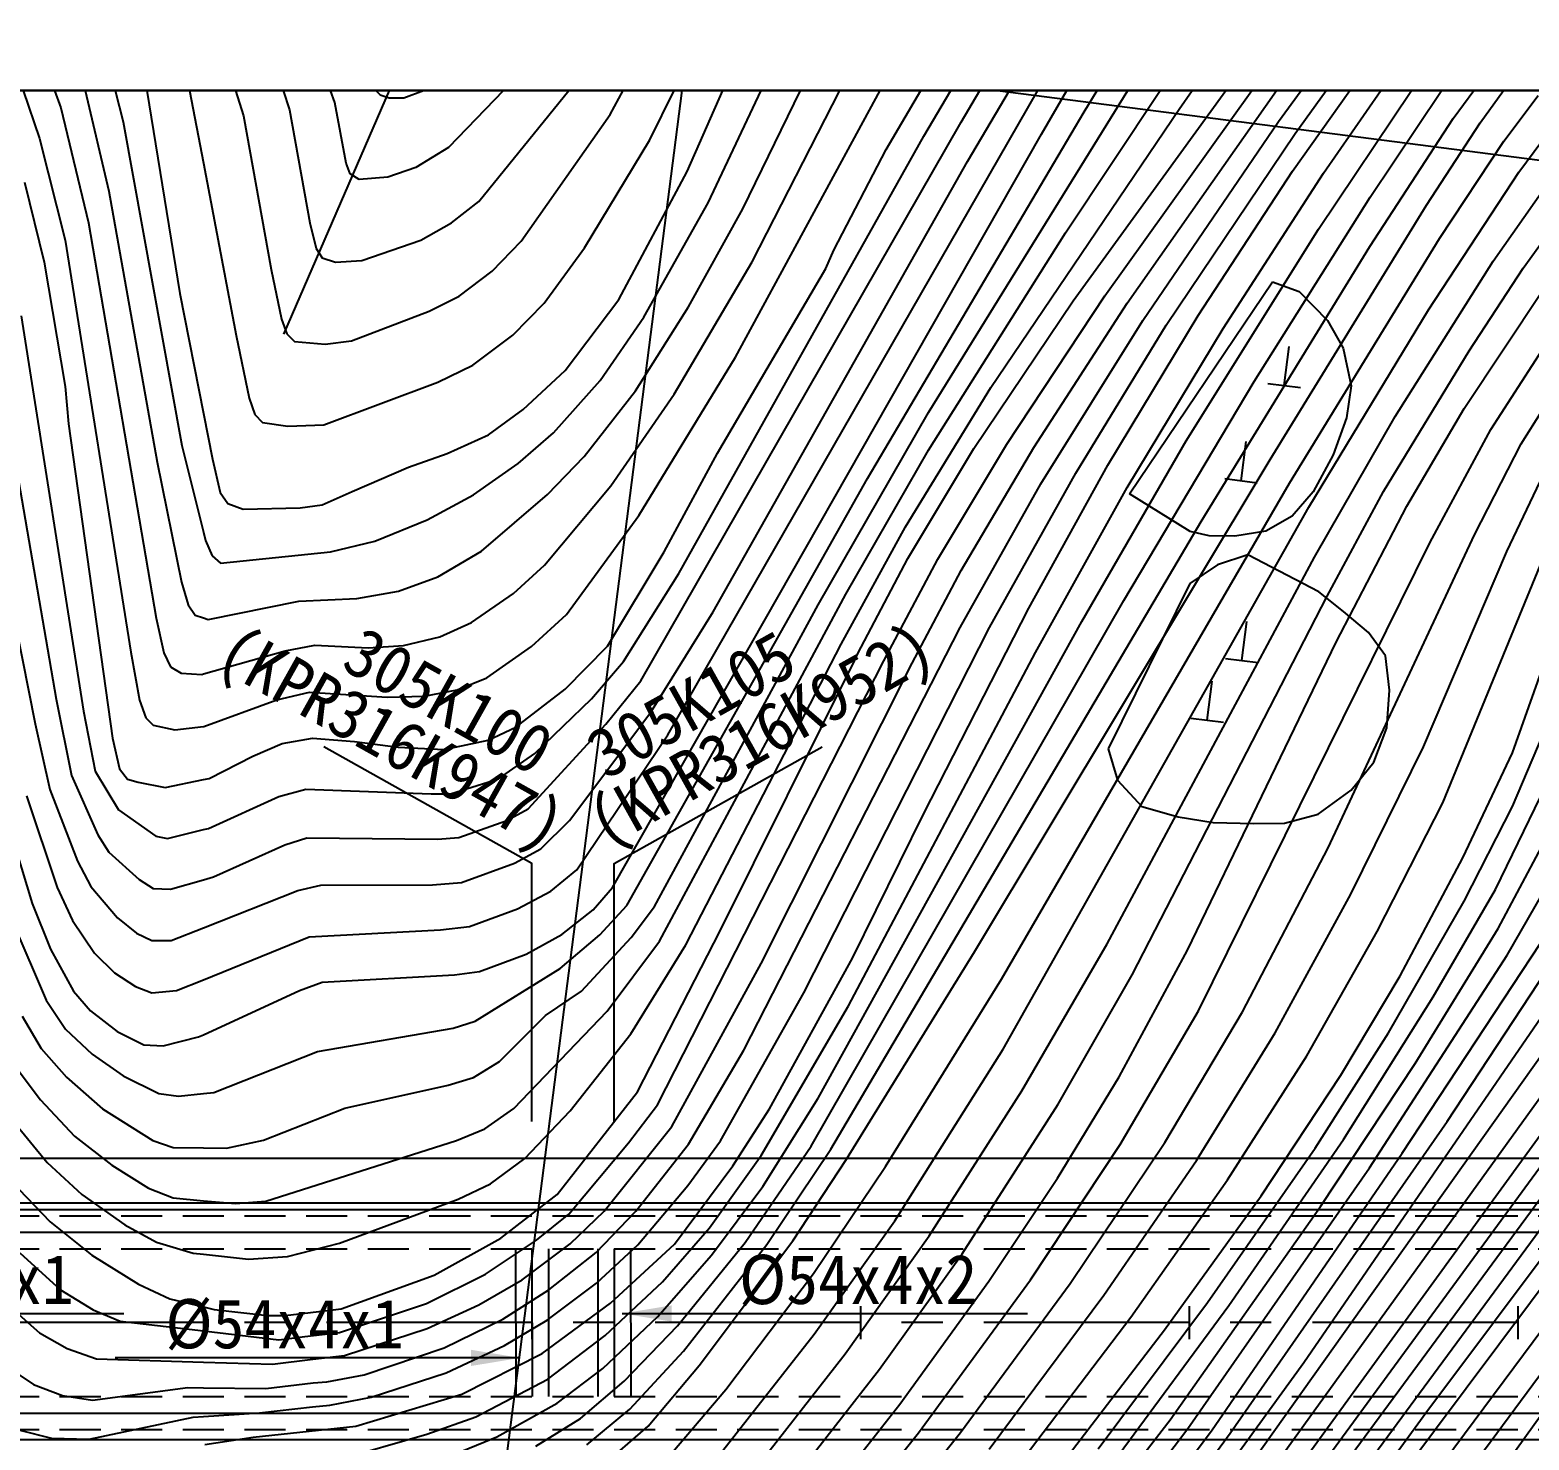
# Model space of a CAD drawing. Header units: millimetres. Extents: x 7782 to 8578, y 1103 to 1809.
# Drawn here: x 7933.3 to 8024.6, y 1469.1 to 1554.9 of the extents above; entities that cross this region are included whole.
import ezdxf
from ezdxf.enums import TextEntityAlignment as Align
from ezdxf.xclip import XClip

# ---------------------------------------------------------------- set-up
doc = ezdxf.new("R2010")
doc.units = ezdxf.units.MM
doc.header["$LTSCALE"] = 10
doc.header["$MEASUREMENT"] = 0
doc.header["$XCLIPFRAME"] = 2
doc.linetypes.add('CENTER', pattern=[2, 1.25, -0.25, 0.25, -0.25])
doc.linetypes.add('HIDDEN', pattern=[0.375, 0.25, -0.125])
doc.layers.add('TX-PAPR', color=2, linetype='Continuous', plot=False)
doc.layers.add('TZ-BASE', color=253, linetype='Continuous')
doc.layers.add('TZ-CABL', color=4, linetype='Continuous')
doc.styles.get("Standard").update_dxf_attribs({"font": 'GulimChe.ttf'})
doc.linetypes.add('ZIGZAG', pattern='A,0.0001,-0.2,[131,ltypeshp.shx,S=0.2,R=0,X=-0.2,Y=0],-0.4,[131,ltypeshp.shx,S=0.2,R=180,X=0.2,Y=0],-0.2', length=0.8001)
doc.dimstyles.get("Standard").update_dxf_attribs({"dimtxt": 0.18, "dimasz": 0.18, "dimexe": 0.18, "dimexo": 0.0625, "dimgap": 0.09, "dimtad": 0, "dimtih": 1, "dimtoh": 1, "dimdec": 4, "dimzin": 0, "dimdsep": 46, "dimtxsty": 'Standard', "dimcen": 0.09, "dimadec": 0, "dimazin": 0, "dimtfac": 1, "dimtdec": 4, "dimtofl": 0, "dimtmove": 0, "dimatfit": 3, "dimfxl": 0, "dimtolj": 1, "dimtzin": 0, "dimarcsym": 0})

# ---------------------------------------------------------------- blocks, each defined once
blk = doc.blocks.new('JD-DDH5JG73NG')
at = {"layer": 'TZ-BASE'}
for p, q in [((80, -151.827), (121.998, 175)), ((104.754, 73.536, 188), (114.299, 91.28, 188)), ((132.951, 62.197, 205), (154.113, 91.407, 205)), ((133.603, 73.69, 201), (144.798, 91.946, 201)), ((139.395, 73.865, 204), (151.85, 91.736, 204)), ((107.177, 71.982, 189), (115.841, 89.599, 189)), ((132.477, 66.329, 203), (147.802, 89.375, 203)), ((126.119, 73.059, 197), (135.193, 88.407, 197)), ((123.848, 72.205, 196), (132.43, 86.727, 196)), ((126.52, 70.663, 198), (136.172, 87.153, 198)), ((131.017, 72.327, 200), (139.508, 87.013, 200)), ((109.444, 70.068, 190), (115.726, 84.308, 190)), ((110.734, 68.162, 191), (118.411, 84.52, 191)), ((121.561, 71.408, 195), (129.251, 84.449, 195)), ((112.838, 67.795, 192), (119.925, 82.331, 192)), ((80, 81.211), (700, 1.54)), ((134.877, 62.497, 206), (148.571, 81.657, 206)), ((145.443, 73.098, 208), (151.894, 81.99, 208)), ((88.004, 74.252, 186), (85.765, 80.63, 186)), ((146.448, 72.371, 209), (152.411, 80.616, 209)), ((80.443, 79.898, 188), (82.445, 73.45, 188)), ((83.464, 79.381, 187), (85.233, 73.817, 187)), ((84.901, 60.163, 173.299), (92.908, 78.654, 173.299)), ((113.402, 64.563, 193), (120.987, 79.379, 193)), ((155.344, 74.944, 213), (158.559, 79.102, 213)), ((69.93, 77.917, 193), (71.316, 73.938, 193)), ((146.301, 70.081, 210), (151.669, 77.668, 210)), ((68.337, 77.053, 194), (70.033, 72.073, 194)), ((74.046, 77.214, 191), (75.119, 73.087, 191)), ((99.867, 76.652, 186), (94.925, 71.527, 186)), ((112.395, 58.768, 194), (122.485, 77.394, 194)), ((136.23, 62.052, 207), (146.833, 77.171, 207)), ((156.062, 73.294, 214), (158.946, 77.182, 214)), ((78.864, 76.544, 189), (80, 70.564, 189)), ((108.274, 35.777, 199), (131.261, 75.802, 199)), ((148.186, 69.967, 211), (152.734, 76.529, 211)), ((157.712, 73.034, 215), (159.972, 76.148, 215)), ((72.64, 75.715, 192), (74.251, 68.868, 192)), ((76.526, 75.197, 190), (78.567, 62.644, 190)), ((90.269, 75.237, 185), (90.766, 74.722, 185)), ((92.208, 74.537, 185), (93.513, 75.045, 185)), ((96.769, 68.24, 187), (102.37, 75.16, 187)), ((124.14, 55.404, 202), (136.469, 75.317, 202)), ((147.866, 66.557, 212), (153.773, 75.356, 212)), ((151.026, 68.507, 213), (155.344, 74.944, 213)), ((71.316, 73.938, 193), (72.998, 66.939, 193)), ((88.688, 70.579, 186), (88.004, 74.252, 186)), ((90.766, 74.722, 185), (91.306, 74.54, 185)), ((91.306, 74.54, 185), (92.208, 74.537, 185)), ((159.16, 71.904, 216), (161.243, 74.696, 216)), ((75.119, 73.087, 191), (78.694, 53.381, 191)), ((82.445, 73.45, 188), (84.116, 64.104, 188)), ((85.233, 73.817, 187), (86.478, 66.94, 187)), ((99.346, 65.814, 188), (104.754, 73.536, 188)), ((106.632, 39.065, 197), (126.119, 73.059, 197)), ((120.417, 51.371, 201), (133.603, 73.69, 201)), ((127.939, 56.915, 204), (139.395, 73.865, 204)), ((137.173, 60.996, 208), (145.443, 73.098, 208)), ((151.003, 65.493, 214), (156.062, 73.294, 214)), ((154.439, 68.018, 215), (157.712, 73.034, 215)), ((160.076, 70.027, 217), (162.472, 73.246, 217)), ((104.906, 26.479, 200), (131.017, 72.327, 200)), ((108.936, 45.587, 196), (123.848, 72.205, 196)), ((138.61, 60.701, 209), (146.448, 72.371, 209)), ((70.033, 72.073, 194), (71.593, 65.879, 194)), ((94.925, 71.527, 186), (92.939, 70.307, 186)), ((103.202, 65.408, 189), (107.177, 71.982, 189)), ((118.373, 65.272, 195), (121.561, 71.408, 195)), ((155.241, 65.991, 216), (159.16, 71.904, 216)), ((80, 70.564, 189), (81.993, 60.075, 189)), ((88.935, 69.926, 186), (88.688, 70.579, 186)), ((92.939, 70.307, 186), (91.234, 69.711, 186)), ((111.032, 43.26, 198), (126.52, 70.663, 198)), ((69.106, 69.421, 195), (70.318, 64.551, 195)), ((89.473, 69.568, 186), (88.935, 69.926, 186)), ((91.234, 69.711, 186), (89.473, 69.568, 186)), ((105.285, 62.263, 190), (109.444, 70.068, 190)), ((140.55, 61.301, 210), (146.301, 70.081, 210)), ((142.067, 60.512, 211), (148.186, 69.967, 211)), ((154.564, 61.652, 217), (160.076, 70.027, 217)), ((158.501, 64.605, 218), (162.233, 69.924, 218)), ((63.356, 68.656, 198), (69.763, 36.454, 198)), ((74.251, 68.868, 192), (77.186, 52.365, 192)), ((143.956, 57.28, 213), (151.026, 68.507, 213)), ((160.325, 64.171, 219), (163.616, 68.73, 219)), ((95.1, 66.938, 187), (96.769, 68.24, 187)), ((106.81, 61.191, 191), (110.734, 68.162, 191)), ((109.532, 61.831, 192), (112.838, 67.795, 192)), ((144.927, 52.533, 215), (154.439, 68.018, 215)), ((72.998, 66.939, 193), (77.135, 42.879, 193)), ((86.478, 66.94, 187), (86.866, 65.367, 187)), ((93.234, 65.89, 187), (95.1, 66.938, 187)), ((71.593, 65.879, 194), (75.584, 40.812, 194)), ((89.648, 64.645, 187), (93.234, 65.89, 187)), ((97.577, 63.994, 188), (99.346, 65.814, 188)), ((124.146, 53.104, 203), (132.477, 66.329, 203)), ((139.825, 53.673, 212), (147.866, 66.557, 212)), ((146.11, 51.098, 216), (155.241, 65.991, 216)), ((86.866, 65.367, 187), (87.221, 64.815, 187)), ((87.221, 64.815, 187), (88.04, 64.552, 187)), ((100.745, 62.056, 189), (103.202, 65.408, 189)), ((117.888, 64.162, 195), (118.373, 65.272, 195)), ((140.737, 48.752, 214), (151.003, 65.493, 214)), ((70.318, 64.551, 195), (71.582, 56.984, 195)), ((84.116, 64.104, 188), (84.756, 61.082, 188)), ((88.04, 64.552, 187), (89.648, 64.645, 187)), ((95.559, 62.47, 188), (97.577, 63.994, 188)), ((108.65, 56.514, 193), (113.402, 64.563, 193)), ((111.299, 52.925, 195), (117.888, 64.162, 195)), ((152.534, 55.144, 218), (158.501, 64.605, 218)), ((157.047, 59.157, 219), (160.325, 64.171, 219)), ((136.374, 50.446, 214.436), (145.084, 63.341, 214.436)), ((145.084, 63.341, 214.436), (146.693, 62.767, 214.436)), ((78.567, 62.644, 190), (80, 55.329, 190)), ((93.748, 61.567, 188), (95.559, 62.47, 188)), ((98.826, 60.1, 189), (100.745, 62.056, 189)), ((102.025, 57.948, 190), (105.285, 62.263, 190)), ((126.889, 53.197, 205), (132.951, 62.197, 205)), ((128.906, 53.47, 206), (134.877, 62.497, 206)), ((130.544, 53.26, 207), (136.23, 62.052, 207)), ((146.693, 62.767, 214.436), (148.413, 60.988, 214.436)), ((156.747, 55.636, 220), (161.52, 62.842, 220)), ((68.913, 61.277, 196), (72.707, 37.226, 196)), ((89.019, 59.76, 188), (93.748, 61.567, 188)), ((104.158, 57.341, 191), (106.81, 61.191, 191)), ((106.298, 56.719, 192), (109.532, 61.831, 192)), ((135.058, 52.182, 210), (140.55, 61.301, 210)), ((147.284, 49.624, 217), (154.564, 61.652, 217)), ((158.368, 54.358, 221), (162.92, 61.423, 221)), ((84.756, 61.082, 188), (85.07, 60.187, 188)), ((130.966, 51.048, 208), (137.173, 60.996, 208)), ((133.094, 51.7, 209), (138.61, 60.701, 209)), ((136.228, 50.821, 211), (142.067, 60.512, 211)), ((148.413, 60.988, 214.436), (149.373, 59.305, 214.436)), ((67.327, 59.448, 197), (71.032, 37.942, 197)), ((81.993, 60.075, 189), (82.793, 56.276, 189)), ((85.07, 60.187, 188), (85.538, 59.717, 188)), ((85.538, 59.717, 188), (87.421, 59.562, 188)), ((87.421, 59.562, 188), (89.019, 59.76, 188)), ((96.402, 58.279, 189), (98.826, 60.1, 189)), ((145.79, 57.04, 214.385), (146.096, 59.421, 214.385)), ((160.208, 53.486, 222), (164.173, 59.811, 222)), ((106.495, 49.133, 194), (112.395, 58.768, 194)), ((149.373, 59.305, 214.436), (149.859, 57.01, 214.436)), ((151.824, 50.596, 219), (157.047, 59.157, 219)), ((94.261, 57.244, 189), (96.402, 58.279, 189)), ((99.465, 55.572, 190), (102.025, 57.948, 190)), ((71.582, 56.984, 195), (71.786, 54.695, 195)), ((87.335, 54.65, 189), (94.261, 57.244, 189)), ((101.315, 54.159, 191), (104.158, 57.341, 191)), ((103.187, 52.721, 192), (106.298, 56.719, 192)), ((122.731, 48.43, 204), (127.939, 56.915, 204)), ((136.031, 43.949, 213), (143.956, 57.28, 213)), ((144.798, 57.168, 214.385), (146.782, 56.913, 214.385)), ((149.859, 57.01, 214.436), (149.57, 55.079, 214.436)), ((82.793, 56.276, 189), (83.14, 55.271, 189)), ((104.805, 50.926, 193), (108.65, 56.514, 193)), ((80, 55.329, 190), (80.545, 52.547, 190)), ((83.14, 55.271, 189), (83.604, 54.785, 189)), ((83.604, 54.785, 189), (85.148, 54.556, 189)), ((97.352, 54.041, 190), (99.465, 55.572, 190)), ((117.419, 43.695, 202), (124.14, 55.404, 202)), ((147.632, 46.599, 218), (152.534, 55.144, 218)), ((149.57, 55.079, 214.436), (148.777, 52.821, 214.436)), ((153.256, 49.684, 220), (156.747, 55.636, 220)), ((71.786, 54.695, 195), (74.463, 35.569, 195)), ((85.148, 54.556, 189), (87.335, 54.65, 189)), ((94.838, 52.899, 190), (97.352, 54.041, 190)), ((99.161, 52.288, 191), (101.315, 54.159, 191)), ((154.651, 47.46, 221), (158.368, 54.358, 221)), ((78.694, 53.381, 191), (80, 48.114, 191)), ((108.047, 46.919, 195), (111.299, 52.925, 195)), ((119.105, 44.329, 203), (124.146, 53.104, 203)), ((122.88, 46.511, 205), (126.889, 53.197, 205)), ((124.7, 46.468, 206), (128.906, 53.47, 206)), ((126.126, 45.787, 207), (130.544, 53.26, 207)), ((133.467, 42.666, 212), (139.825, 53.673, 212)), ((143.159, 51.242, 214.385), (143.464, 53.623, 214.385)), ((157.363, 47.942, 222), (160.208, 53.486, 222)), ((77.186, 52.365, 192), (78.674, 45.065, 192)), ((80.545, 52.547, 190), (81.027, 50.532, 190)), ((89.048, 50.593, 190), (92.478, 52.075, 190)), ((92.478, 52.075, 190), (94.838, 52.899, 190)), ((96.432, 50.392, 191), (99.161, 52.288, 191)), ((100.952, 50.408, 192), (103.187, 52.721, 192)), ((126.944, 22.577, 215), (144.927, 52.533, 215)), ((130.237, 43.478, 210), (135.058, 52.182, 210)), ((148.777, 52.821, 214.436), (147.546, 50.556, 214.436)), ((159.333, 46.941, 223), (161.971, 52.483, 223)), ((105.776, 25.383, 201), (120.417, 51.371, 201)), ((127.852, 42.302, 209), (133.094, 51.7, 209)), ((128.581, 20.902, 216), (146.11, 51.098, 216)), ((142.167, 51.37, 214.385), (144.15, 51.115, 214.385)), ((81.027, 50.532, 190), (81.483, 49.854, 190)), ((87.222, 49.769, 190), (89.048, 50.593, 190)), ((93.616, 48.858, 191), (96.432, 50.392, 191)), ((96.93, 46.947, 192), (100.952, 50.408, 192)), ((100.759, 46.104, 193), (104.805, 50.926, 193)), ((126.07, 42.314, 208), (130.966, 51.048, 208)), ((130.651, 40.794, 211), (136.228, 50.821, 211)), ((140.071, 48.145, 214.436), (136.374, 50.446, 214.436)), ((147.546, 50.556, 214.436), (146.276, 49.08, 214.436)), ((148.403, 44.212, 219), (151.824, 50.596, 219)), ((81.483, 49.854, 190), (82.424, 49.502, 190)), ((82.424, 49.502, 190), (85.881, 49.586, 190)), ((85.881, 49.586, 190), (87.222, 49.769, 190)), ((128.677, 16.641, 217), (147.284, 49.624, 217)), ((148.955, 41.411, 220), (153.256, 49.684, 220)), ((90.445, 47.569, 191), (93.616, 48.858, 191)), ((102.108, 43.11, 194), (106.495, 49.133, 194)), ((118.191, 10.558, 214), (140.737, 48.752, 214)), ((118.812, 41.29, 204), (122.731, 48.43, 204)), ((146.276, 49.08, 214.436), (144.675, 48.176, 214.436)), ((80, 48.114, 191), (80.126, 47.605, 191)), ((80.126, 47.605, 191), (80.532, 46.677, 191)), ((87.73, 46.918, 191), (90.445, 47.569, 191)), ((141.211, 47.883, 214.436), (140.071, 48.145, 214.436)), ((140.576, 18.978, 221), (154.651, 47.46, 221)), ((142.791, 47.862, 214.436), (141.211, 47.883, 214.436)), ((144.675, 48.176, 214.436), (142.791, 47.862, 214.436)), ((148.47, 28.904, 222), (157.363, 47.942, 222)), ((80.532, 46.677, 191), (81.043, 46.219, 191)), ((81.043, 46.219, 191), (87.73, 46.918, 191)), ((94.262, 45.392, 192), (96.93, 46.947, 192)), ((104.602, 41.163, 195), (108.047, 46.919, 195)), ((135.012, 23.055, 218), (147.632, 46.599, 218)), ((143.571, 46.725, 218.079), (141.736, 46.128, 218.079)), ((147.887, 44.472, 218.079), (143.571, 46.725, 218.079)), ((154.262, 35.04, 223), (159.333, 46.941, 223)), ((155.437, 31.645, 224), (161.714, 46.924, 224)), ((158.656, 26.358, 227), (168.696, 47.156, 227)), ((159.691, 34.673, 225), (164.087, 47.124, 225)), ((98.87, 44.385, 193), (100.759, 46.104, 193)), ((119.84, 40.724, 205), (122.88, 46.511, 205)), ((121.421, 40.278, 206), (124.7, 46.468, 206)), ((123.143, 40.131, 207), (126.126, 45.787, 207)), ((141.736, 46.128, 218.079), (140.045, 44.983, 218.079)), ((158.819, 23.981, 228), (170.667, 46.343, 228)), ((159.355, 22.37, 229), (172.719, 45.643, 229)), ((159.681, 31.418, 226), (165.914, 46.128, 226)), ((78.674, 45.065, 192), (79.074, 43.69, 192)), ((91.877, 44.516, 192), (94.262, 45.392, 192)), ((105.568, 40.248, 196), (108.936, 45.587, 196)), ((140.045, 44.983, 218.079), (135.075, 34.915, 218.079)), ((80.292, 42.795, 192), (85.807, 43.915, 192)), ((85.807, 43.915, 192), (89.343, 44.065, 192)), ((89.343, 44.065, 192), (91.877, 44.516, 192)), ((96.319, 42.623, 193), (98.87, 44.385, 193)), ((107.758, 23.214, 203), (119.105, 44.329, 203)), ((116.99, 10.75, 213), (136.031, 43.949, 213)), ((136.529, 21.177, 219), (148.403, 44.212, 219)), ((149.393, 43.288, 218.079), (147.887, 44.472, 218.079)), ((79.074, 43.69, 192), (79.494, 43.062, 192)), ((79.494, 43.062, 192), (80, 42.893, 192)), ((80, 42.893, 192), (80.292, 42.795, 192)), ((99.972, 41.155, 194), (102.108, 43.11, 194)), ((107.228, 37.165, 198), (111.032, 43.26, 198)), ((107.455, 25.337, 202), (117.419, 43.695, 202)), ((123.833, 30.953, 210), (130.237, 43.478, 210)), ((150.92, 42.004, 218.079), (149.393, 43.288, 218.079)), ((77.135, 42.879, 193), (77.595, 40.767, 193)), ((94.383, 41.751, 193), (96.319, 42.623, 193)), ((112.904, 16.584, 208), (126.07, 42.314, 208)), ((116.557, 20.065, 209), (127.852, 42.302, 209)), ((117.417, 13.66, 212), (133.467, 42.666, 212)), ((143.207, 40.302, 217.223), (143.512, 42.682, 217.223)), ((151.951, 40.576, 218.079), (150.92, 42.004, 218.079)), ((84.97, 40.894, 193), (86.785, 41.229, 193)), ((86.785, 41.229, 193), (90.02, 41.073, 193)), ((90.02, 41.073, 193), (92.18, 41.216, 193)), ((92.18, 41.216, 193), (94.383, 41.751, 193)), ((97.243, 39.255, 194), (99.972, 41.155, 194)), ((102.014, 38.565, 195), (104.602, 41.163, 195)), ((109.367, 22.995, 204), (118.812, 41.29, 204)), ((139.904, 22.677, 220), (148.955, 41.411, 220)), ((75.584, 40.812, 194), (76.115, 37.888, 194)), ((77.595, 40.767, 193), (77.997, 39.912, 193)), ((80, 39.479, 193), (84.97, 40.894, 193)), ((103.624, 37.966, 196), (105.568, 40.248, 196)), ((107.645, 13.267, 206), (121.421, 40.278, 206)), ((111.448, 23.852, 205), (119.632, 40.272, 205)), ((119.263, 19.276, 211), (130.651, 40.794, 211)), ((119.632, 40.272, 205), (119.84, 40.724, 205)), ((142.215, 40.429, 217.223), (144.198, 40.174, 217.223)), ((152.19, 38.487, 218.079), (151.951, 40.576, 218.079)), ((77.997, 39.912, 193), (78.652, 39.532, 193)), ((78.652, 39.532, 193), (79.915, 39.455, 193)), ((79.915, 39.455, 193), (80, 39.479, 193)), ((95.444, 38.525, 194), (97.243, 39.255, 194)), ((113.956, 21.866, 207), (123.143, 40.131, 207)), ((84.475, 37.902, 194), (86.462, 38.373, 194)), ((86.462, 38.373, 194), (91.189, 38.065, 194)), ((93.44, 38.125, 194), (95.444, 38.525, 194)), ((99.011, 36.246, 195), (102.014, 38.565, 195)), ((104.49, 36.431, 197), (106.632, 39.065, 197)), ((141.105, 36.666, 217.223), (141.411, 39.047, 217.223)), ((152.038, 36.194, 218.079), (152.19, 38.487, 218.079)), ((71.032, 37.942, 197), (71.966, 33.303, 197)), ((76.115, 37.888, 194), (76.493, 36.806, 194)), ((80.031, 36.28, 194), (84.475, 37.902, 194)), ((91.189, 38.065, 194), (93.44, 38.125, 194)), ((100.181, 34.645, 196), (103.624, 37.966, 196)), ((72.707, 37.226, 196), (73.418, 33.574, 196)), ((76.493, 36.806, 194), (76.942, 36.356, 194)), ((102.283, 30.566, 198), (107.228, 37.165, 198)), ((140.113, 36.794, 217.223), (142.097, 36.539, 217.223)), ((69.763, 36.454, 198), (70.657, 32.457, 198)), ((76.942, 36.356, 194), (78.256, 36.081, 194)), ((78.256, 36.081, 194), (80, 36.276, 194)), ((80, 36.276, 194), (80.031, 36.28, 194)), ((97.33, 35.448, 195), (99.011, 36.246, 195)), ((99.763, 31.279, 197), (104.49, 36.431, 197)), ((102.724, 27.554, 199), (108.274, 35.777, 199)), ((151.252, 34.103, 218.079), (152.038, 36.194, 218.079)), ((155.715, 12.247, 231), (171.29, 35.981, 231)), ((74.463, 35.569, 195), (74.9, 33.71, 195)), ((83.001, 34.472, 195), (84.793, 35.256, 195)), ((84.793, 35.256, 195), (86.639, 35.582, 195)), ((86.639, 35.582, 195), (89.203, 35.365, 195)), ((89.203, 35.365, 195), (91.865, 35.023, 195)), ((91.865, 35.023, 195), (94.666, 34.889, 195)), ((94.666, 34.889, 195), (97.33, 35.448, 195)), ((135.075, 34.915, 218.079), (135.642, 33.012, 218.079)), ((149.837, 26.084, 223), (154.262, 35.04, 223)), ((156.667, 28.294, 225), (159.691, 34.673, 225)), ((80.348, 33.122, 195), (83.001, 34.472, 195)), ((97.961, 33.09, 196), (100.181, 34.645, 196)), ((149.858, 32.419, 218.079), (151.252, 34.103, 218.079)), ((71.966, 33.303, 197), (73.569, 29.688, 197)), ((73.418, 33.574, 196), (74.842, 31.217, 196)), ((74.9, 33.71, 195), (75.383, 33.084, 195)), ((75.383, 33.084, 195), (76.034, 32.888, 195)), ((76.034, 32.888, 195), (77.684, 32.563, 195)), ((77.684, 32.563, 195), (80, 33.049, 195)), ((80, 33.049, 195), (80.348, 33.122, 195)), ((95.035, 32.194, 196), (97.961, 33.09, 196)), ((135.642, 33.012, 218.079), (137.118, 31.405, 218.079)), ((146.989, -2.426, 232), (171.208, 32.863, 232)), ((69.233, 32.059, 199), (71.097, 26.488, 199)), ((70.657, 32.457, 198), (72.333, 28.088, 198)), ((80.302, 30.08, 196), (84.586, 32.027, 196)), ((84.586, 32.027, 196), (86.236, 32.479, 196)), ((86.236, 32.479, 196), (93.869, 32.177, 196)), ((93.869, 32.177, 196), (95.035, 32.194, 196)), ((147.848, 30.956, 218.079), (149.858, 32.419, 218.079)), ((74.842, 31.217, 196), (77.109, 29.604, 196)), ((98.48, 30.569, 197), (99.763, 31.279, 197)), ((137.118, 31.405, 218.079), (139.334, 30.794, 218.079)), ((151.447, 23.812, 224), (155.437, 31.645, 224)), ((156.746, 25.645, 226), (159.681, 31.418, 226)), ((95.552, 29.529, 197), (98.48, 30.569, 197)), ((100.546, 28.837, 198), (102.283, 30.566, 198)), ((119.512, 22.176, 210), (123.833, 30.953, 210)), ((136.87, -18.28, 233), (171.58, 30.575, 233)), ((139.334, 30.794, 218.079), (141.469, 30.448, 218.079)), ((141.469, 30.448, 218.079), (143.944, 30.388, 218.079)), ((143.944, 30.388, 218.079), (145.809, 30.399, 218.079)), ((145.809, 30.399, 218.079), (147.848, 30.956, 218.079)), ((68.212, 30.017, 200), (69.58, 25.504, 200)), ((73.569, 29.688, 197), (74.253, 28.635, 197)), ((77.109, 29.604, 196), (77.824, 29.477, 196)), ((77.824, 29.477, 196), (80, 30.007, 196)), ((80, 30.007, 196), (80.302, 30.08, 196)), ((84.955, 29.074, 197), (86.293, 29.506, 197)), ((86.293, 29.506, 197), (94.255, 29.419, 197)), ((94.255, 29.419, 197), (95.552, 29.529, 197)), ((74.253, 28.635, 197), (76.091, 26.962, 197)), ((80.625, 27.13, 197), (84.955, 29.074, 197)), ((98.934, 27.957, 198), (100.546, 28.837, 198)), ((143.25, 18.913, 222), (148.47, 28.904, 222)), ((152.84, 21.104, 225), (156.667, 28.294, 225)), ((72.333, 28.088, 198), (73.145, 26.551, 198)), ((95.719, 26.782, 198), (98.934, 27.957, 198)), ((101.143, 26.258, 199), (102.724, 27.554, 199)), ((71.097, 26.488, 199), (72.037, 24.467, 199)), ((73.145, 26.551, 198), (74.779, 24.631, 198)), ((76.091, 26.962, 197), (76.934, 26.432, 197)), ((77.999, 26.384, 197), (80, 26.952, 197)), ((80, 26.952, 197), (80.625, 27.13, 197)), ((85.745, 26.302, 198), (87.157, 26.632, 198)), ((87.157, 26.632, 198), (93.942, 26.653, 198)), ((93.942, 26.653, 198), (95.719, 26.782, 198)), ((103.729, 25.135, 200), (104.906, 26.479, 200)), ((76.934, 26.432, 197), (77.999, 26.384, 197)), ((80, 24.039, 198), (85.745, 26.302, 198)), ((99.128, 25.177, 199), (101.143, 26.258, 199)), ((145.246, 17.638, 223), (149.837, 26.084, 223)), ((152.14, 17.643, 226), (156.746, 25.645, 226)), ((154.858, 19.836, 227), (158.656, 26.358, 227)), ((69.58, 25.504, 200), (70.686, 22.733, 200)), ((96.198, 24.106, 199), (99.128, 25.177, 199)), ((101.824, 23.619, 200), (103.729, 25.135, 200)), ((104.13, 23.599, 201), (105.776, 25.383, 201)), ((106.046, 23.436, 202), (107.455, 25.337, 202)), ((137.613, -19.232, 234), (169.533, 25.064, 234)), ((68.399, 24.355, 201), (70.43, 19.634, 201)), ((72.037, 24.467, 199), (73.375, 22.496, 199)), ((74.779, 24.631, 198), (75.925, 23.709, 198)), ((78.031, 23.264, 198), (80, 24.039, 198)), ((86.448, 23.492, 199), (94.434, 23.904, 199)), ((94.434, 23.904, 199), (96.198, 24.106, 199)), ((106.428, 14.041, 205), (111.448, 23.852, 205)), ((147.169, 16.249, 224), (151.447, 23.812, 224)), ((153.758, 15.782, 228), (158.819, 23.981, 228)), ((75.925, 23.709, 198), (76.853, 23.256, 198)), ((76.853, 23.256, 198), (78.031, 23.264, 198)), ((80, 20.874, 199), (86.448, 23.492, 199)), ((99.648, 22.435, 200), (101.824, 23.619, 200)), ((101.723, 21.56, 201), (104.13, 23.599, 201)), ((103.024, 20.178, 202), (106.046, 23.436, 202)), ((104.58, 18.954, 203), (107.758, 23.214, 203)), ((106.018, 17.572, 204), (109.367, 22.995, 204)), ((129.819, 14.104, 218), (135.012, 23.055, 218)), ((152.971, 10.312, 230), (161.389, 23.105, 230)), ((70.686, 22.733, 200), (72.093, 20.166, 200)), ((73.375, 22.496, 199), (74.588, 21.29, 199)), ((96.805, 21.372, 200), (99.648, 22.435, 200)), ((114.466, 13.008, 210), (119.512, 22.176, 210)), ((119.14, 9.957, 215), (126.944, 22.577, 215)), ((135.733, 14.952, 220), (139.904, 22.677, 220)), ((150.972, 9.419, 229), (159.355, 22.37, 229)), ((74.588, 21.29, 199), (75.862, 20.456, 199)), ((87.236, 20.72, 200), (95.288, 21.175, 200)), ((95.288, 21.175, 200), (96.805, 21.372, 200)), ((96.542, 18.343, 201), (101.723, 21.56, 201)), ((108.505, 11.943, 207), (113.956, 21.866, 207)), ((132.02, 13.293, 219), (136.529, 21.177, 219)), ((149.244, 15.061, 225), (152.84, 21.104, 225)), ((72.093, 20.166, 200), (73.123, 18.978, 200)), ((75.862, 20.456, 199), (76.866, 20.083, 199)), ((76.866, 20.083, 199), (78.369, 20.211, 199)), ((78.369, 20.211, 199), (80, 20.874, 199)), ((80, 17.528, 200), (85.852, 20.22, 200)), ((85.852, 20.22, 200), (87.236, 20.72, 200)), ((100.825, 18.691, 202), (103.024, 20.178, 202)), ((121.528, 9.508, 216), (128.581, 20.902, 216)), ((70.43, 19.634, 201), (71.607, 17.865, 201)), ((111.466, 11.076, 209), (116.557, 20.065, 209)), ((113.955, 10.175, 211), (119.263, 19.276, 211)), ((149.392, 11.15, 227), (154.858, 19.836, 227)), ((68.974, 18.648, 202), (70.12, 16.679, 202)), ((73.123, 18.978, 200), (74.753, 17.723, 200)), ((95.195, 17.919, 201), (96.542, 18.343, 201)), ((98.024, 15.892, 202), (100.825, 18.691, 202)), ((98.89, 13.037, 203), (104.58, 18.954, 203)), ((135.802, 10.834, 221), (140.576, 18.978, 221)), ((138.513, 10.968, 222), (143.25, 18.913, 222)), ((139.175, -19.109, 235), (166.661, 18.715, 235)), ((71.607, 17.865, 201), (73.232, 16.336, 201)), ((74.753, 17.723, 200), (76.38, 16.914, 200)), ((77.555, 16.843, 200), (79.697, 17.388, 200)), ((79.697, 17.388, 200), (80, 17.528, 200)), ((86.955, 16.505, 201), (95.195, 17.919, 201)), ((102.33, 12.891, 204), (106.018, 17.572, 204)), ((140.458, 9.879, 223), (145.246, 17.638, 223)), ((147.669, 10.623, 226), (152.14, 17.643, 226)), ((70.12, 16.679, 202), (71.666, 14.949, 202)), ((76.38, 16.914, 200), (77.555, 16.843, 200)), ((80.627, 14.006, 201), (86.955, 16.505, 201)), ((109.535, 10.868, 208), (112.904, 16.584, 208)), ((122.084, 6.204, 217), (128.677, 16.641, 217)), ((127.84, -36.289, 236), (166.449, 16.433, 236)), ((144.972, -14.695, 237), (168.144, 16.755, 237)), ((68.548, 15.613, 203), (70.083, 13.567, 203)), ((73.232, 16.336, 201), (75.124, 15.028, 201)), ((96.441, 14.919, 202), (98.024, 15.892, 202)), ((142.338, 8.689, 224), (147.169, 16.249, 224)), ((147.994, 7.066, 228), (153.758, 15.782, 228)), ((71.666, 14.949, 202), (73.856, 13.02, 202)), ((75.124, 15.028, 201), (77.29, 13.939, 201)), ((94.907, 14.456, 202), (96.441, 14.919, 202)), ((131.996, 8.803, 220), (135.733, 14.952, 220)), ((144.394, 7.713, 225), (149.244, 15.061, 225)), ((154.401, -5.48, 239), (169.534, 14.701, 239)), ((77.29, 13.939, 201), (78.48, 13.792, 201)), ((78.48, 13.792, 201), (80, 13.943, 201)), ((80, 13.943, 201), (80.627, 14.006, 201)), ((88.601, 13.063, 202), (94.907, 14.456, 202)), ((101.542, 7.807, 205), (106.428, 14.041, 205)), ((124.186, 5.277, 218), (129.819, 14.104, 218)), ((70.083, 13.567, 203), (72.165, 11.354, 203)), ((73.856, 13.02, 202), (76.918, 11.089, 202)), ((83.667, 11.114, 202), (88.601, 13.063, 202)), ((97.135, 11.793, 203), (98.89, 13.037, 203)), ((99.556, 9.982, 204), (102.33, 12.891, 204)), ((105.883, 10.949, 206), (107.645, 13.267, 206)), ((112.223, 9.539, 210), (114.466, 13.008, 210)), ((114.045, 8.296, 212), (117.417, 13.66, 212)), ((126.179, 4.185, 219), (132.02, 13.293, 219)), ((68.462, 12.23, 204), (70.487, 9.738, 204)), ((104.402, 6.785, 207), (108.505, 11.943, 207)), ((142.507, -6.733, 231), (155.715, 12.247, 231)), ((72.165, 11.354, 203), (74.418, 9.578, 203)), ((76.918, 11.089, 202), (78.165, 10.665, 202)), ((81.398, 10.617, 202), (83.667, 11.114, 202)), ((83.803, 7.399, 203), (95.414, 11.09, 203)), ((95.414, 11.09, 203), (97.135, 11.793, 203)), ((109.482, 8.355, 209), (111.466, 11.076, 209)), ((132.751, 2.391, 222), (138.513, 10.968, 222)), ((142.414, 1.048, 227), (149.392, 11.15, 227)), ((78.165, 10.665, 202), (80, 10.638, 202)), ((80, 10.638, 202), (81.398, 10.617, 202)), ((102.234, 6.602, 206), (105.883, 10.949, 206)), ((106.329, 6.778, 208), (109.535, 10.868, 208)), ((110.805, 5.779, 211), (113.955, 10.175, 211)), ((112.972, 4.883, 213), (116.99, 10.75, 213)), ((114.291, 4.762, 214), (118.191, 10.558, 214)), ((130.342, 2.598, 221), (135.802, 10.834, 221)), ((141.128, 1.23, 226), (147.669, 10.623, 226)), ((141.36, -6.59, 230), (152.971, 10.312, 230)), ((80, 10), (0, 10)), ((70.487, 9.738, 204), (72.599, 7.801, 204)), ((74.418, 9.578, 203), (76.651, 8.184, 203)), ((700, 10), (80, 10)), ((97.483, 8.453, 204), (99.556, 9.982, 204)), ((108.668, 4.768, 210), (112.223, 9.539, 210)), ((115.886, 4.984, 215), (119.14, 9.957, 215)), ((117.145, 2.999, 216), (121.528, 9.508, 216)), ((134.812, 1.666, 223), (140.458, 9.879, 223)), ((139.928, -6.444, 229), (150.972, 9.419, 229)), ((95.518, 7.521, 204), (97.483, 8.453, 204)), ((106.454, 4.734, 209), (109.482, 8.355, 209)), ((110.936, 4.112, 212), (114.045, 8.296, 212)), ((127.808, 2.533, 220), (131.996, 8.803, 220)), ((136.449, 0.344, 224), (142.338, 8.689, 224)), ((142.159, -20.382, 238), (163.643, 8.778, 238)), ((68.767, 8.13, 205), (70.676, 6.135, 205)), ((72.599, 7.801, 204), (75.229, 5.953, 204)), ((76.651, 8.184, 203), (78.168, 7.588, 203)), ((78.168, 7.588, 203), (80, 7.423, 203)), ((80, 7.423, 203), (81.947, 7.248, 203)), ((81.947, 7.248, 203), (83.803, 7.399, 203)), ((88.288, 4.84, 204), (95.518, 7.521, 204)), ((98.095, 5.146, 205), (101.542, 7.807, 205)), ((138.511, -0.443, 225), (144.394, 7.713, 225)), ((0, 7.288), (80, 7.287)), ((0, 6.888), (80, 6.887)), ((80, 7.287), (700, 7.285)), ((80, 6.887), (700, 6.885)), ((100.281, 5.023, 206), (102.234, 6.602, 206)), ((102.331, 4.803, 207), (104.402, 6.785, 207)), ((103.906, 4.267, 208), (106.329, 6.778, 208)), ((138.838, -5.904, 228), (147.994, 7.066, 228)), ((70.676, 6.135, 205), (73.202, 4.104, 205)), ((75.229, 5.953, 204), (77.145, 4.902, 204)), ((107.945, 2.476, 211), (110.805, 5.779, 211)), ((117.178, -0.709, 217), (122.084, 6.204, 217)), ((77.145, 4.902, 204), (79.384, 4.231, 204)), ((85.13, 4.021, 204), (88.288, 4.84, 204)), ((94.047, 2.889, 205), (98.095, 5.146, 205)), ((97.171, 2.961, 206), (100.281, 5.023, 206)), ((99.394, 2.603, 207), (102.331, 4.803, 207)), ((103.935, 2.413, 209), (106.454, 4.734, 209)), ((104.776, 1.183, 210), (108.668, 4.768, 210)), ((108.851, -0.198, 213), (112.972, 4.883, 213)), ((109.218, -1.725, 214), (114.291, 4.762, 214)), ((110.171, -2.614, 215), (115.886, 4.984, 215)), ((119.066, -1.904, 218), (124.186, 5.277, 218)), ((146.122, -18.31, 240), (163.583, 5.002, 240)), ((148.265, -18.163, 241), (165.248, 4.654, 241)), ((68.822, 4.257, 206), (71.296, 2.003, 206)), ((73.202, 4.104, 205), (76.042, 2.346, 205)), ((79.384, 4.231, 204), (80, 4.165, 204)), ((80, 4.165, 204), (82.755, 3.868, 204)), ((82.755, 3.868, 204), (85.13, 4.021, 204)), ((101.026, 1.992, 208), (103.906, 4.267, 208)), ((107.633, 0.349, 212), (110.936, 4.112, 212)), ((121.162, -2.82, 219), (126.179, 4.185, 219)), ((88.391, 0.838, 205), (94.047, 2.889, 205)), ((93.579, 1.172, 206), (97.171, 2.961, 206)), ((111.804, -4.067, 216), (117.145, 2.999, 216)), ((150.366, -18.005, 242), (166.104, 3.26, 242)), ((71.296, 2.003, 206), (73.298, 0.785, 206)), ((76.042, 2.346, 205), (77.959, 1.453, 205)), ((96.775, 1.082, 207), (99.394, 2.603, 207)), ((98.236, 0.215, 208), (101.026, 1.992, 208)), ((100.923, 0.148, 209), (103.935, 2.413, 209)), ((104.46, -0.777, 211), (107.945, 2.476, 211)), ((122.384, -4.961, 220), (127.808, 2.533, 220)), ((123.536, -6.702, 221), (130.342, 2.598, 221)), ((126.082, -6.68, 222), (132.751, 2.391, 222)), ((68.214, 0.98, 207), (70.028, -0.616, 207)), ((77.959, 1.453, 205), (80, 0.955, 205)), ((80, 1), (80, -1)), ((80, 1), (80, -1)), ((80, 0.955, 205), (80.664, 0.793, 205)), ((88.292, -0.602, 206), (93.579, 1.172, 206)), ((93.622, -0.365, 207), (96.775, 1.082, 207)), ((100, 1), (100, -1)), ((100.625, -1.877, 210), (104.776, 1.183, 210)), ((120, 1), (120, -1)), ((127.833, -7.694, 223), (134.812, 1.666, 223)), ((134.456, -7.686, 226), (141.128, 1.23, 226)), ((135.742, -7.995, 227), (142.414, 1.048, 227)), ((140, 1), (140, -1)), ((160, 1), (160, -1)), ((73.298, 0.785, 206), (74.939, 0.101, 206)), ((74.939, 0.101, 206), (80, -0.498, 206)), ((80.664, 0.793, 205), (83.895, 0.44, 205)), ((83.895, 0.44, 205), (84.973, 0.443, 205)), ((84.973, 0.443, 205), (88.068, 0.801, 205)), ((88.068, 0.801, 205), (88.391, 0.838, 205)), ((94.661, -1.536, 208), (98.236, 0.215, 208)), ((98.337, -1.388, 209), (100.923, 0.148, 209)), ((104.317, -2.781, 212), (107.633, 0.349, 212)), ((129.021, -9.428, 224), (136.449, 0.344, 224)), ((70.028, -0.616, 207), (71.705, -1.578, 207)), ((80, -0.498, 206), (84.586, -1.041, 206)), ((84.586, -1.041, 206), (86.165, -0.835, 206)), ((86.165, -0.835, 206), (88.292, -0.602, 206)), ((88.594, -1.999, 207), (93.622, -0.365, 207)), ((100.959, -3.439, 211), (104.46, -0.777, 211)), ((105.621, -3.556, 213), (108.851, -0.198, 213)), ((111.176, -8.349, 217), (117.178, -0.709, 217)), ((131.235, -9.899, 225), (138.511, -0.443, 225)), ((71.705, -1.578, 207), (73.493, -2.192, 207)), ((89.779, -3.17, 208), (94.661, -1.536, 208)), ((94.773, -3.05, 209), (98.337, -1.388, 209)), ((105.947, -5.258, 214), (109.218, -1.725, 214)), ((73.493, -2.192, 207), (80, -2.394, 207)), ((80, -2.394, 207), (84.199, -2.525, 207)), ((84.199, -2.525, 207), (86.671, -2.23, 207)), ((86.671, -2.23, 207), (88.594, -1.999, 207)), ((95.731, -4.353, 210), (100.625, -1.877, 210)), ((107.083, -6.301, 215), (110.171, -2.614, 215)), ((113.15, -9.469, 218), (119.066, -1.904, 218)), ((136.224, -17.204, 232), (146.989, -2.426, 232)), ((68.291, -2.859, 208), (69.651, -3.769, 208)), ((86.673, -3.656, 208), (87.517, -3.593, 208)), ((87.517, -3.593, 208), (89.779, -3.17, 208)), ((90.206, -4.528, 209), (94.773, -3.05, 209)), ((96.579, -5.736, 211), (100.959, -3.439, 211)), ((101.526, -4.909, 212), (104.317, -2.781, 212)), ((102.949, -5.826, 213), (105.621, -3.556, 213)), ((114.74, -11.041, 219), (121.162, -2.82, 219)), ((69.651, -3.769, 208), (71.427, -4.43, 208)), ((71.427, -4.43, 208), (73.259, -4.715, 208)), ((73.259, -4.715, 208), (79.055, -3.952, 208)), ((79.055, -3.952, 208), (80, -3.963, 208)), ((80, -3.963, 208), (83.811, -4.009, 208)), ((83.811, -4.009, 208), (86.673, -3.656, 208)), ((87.697, -5.016, 209), (90.206, -4.528, 209)), ((89.271, -6.3, 210), (95.731, -4.353, 210)), ((108.203, -8.279, 216), (111.804, -4.067, 216)), ((83.424, -5.493, 209), (86.646, -5.114, 209)), ((86.646, -5.114, 209), (87.697, -5.016, 209)), ((97.866, -6.95, 212), (101.526, -4.909, 212)), ((103.337, -7.435, 214), (105.947, -5.258, 214)), ((116.854, -12.017, 220), (122.384, -4.961, 220)), ((73.045, -7.096, 209), (79.375, -5.743, 209)), ((79.375, -5.743, 209), (80, -5.704, 209)), ((80, -5.704, 209), (83.424, -5.493, 209)), ((83.036, -6.977, 210), (89.271, -6.3, 210)), ((93.598, -6.782, 211), (96.579, -5.736, 211)), ((100.227, -7.51, 213), (102.949, -5.826, 213)), ((104.139, -8.864, 215), (107.083, -6.301, 215)), ((131.152, -15.858, 228), (138.838, -5.904, 228)), ((141.628, -23.024, 239), (154.401, -5.48, 239)), ((146.952, -25.683, 243), (161.478, -5.54, 243)), ((0, -7.112), (80, -7.113)), ((68.833, -6.533, 209), (70.757, -7.022, 209)), ((70.757, -7.022, 209), (73.045, -7.096, 209)), ((80, -7.113), (700, -7.115)), ((80.092, -7.409, 210), (83.036, -6.977, 210)), ((88.098, -8.374, 211), (93.598, -6.782, 211)), ((95.394, -7.957, 212), (97.866, -6.95, 212)), ((117.046, -14.736, 221), (123.536, -6.702, 221)), ((120.108, -14.155, 222), (126.082, -6.68, 222)), ((132.589, -16.049, 229), (139.928, -6.444, 229)), ((133.721, -16.663, 230), (141.36, -6.59, 230)), ((134.52, -17.501, 231), (142.507, -6.733, 231))]:
    blk.add_line(p, q, dxfattribs=at)
at = {"layer": 'TZ-BASE', "linetype": 'CENTER', "flags": 128}
blk.add_lwpolyline([(700, 0), (80, 0), (0, 0)], dxfattribs=at)

msp = doc.modelspace()

# ---------------------------------------------------------------- linework, layer by layer
at = {"layer": 'TX-PAPR', "flags": 128}
msp.add_lwpolyline([(8563.895, 1551.229), (8563.895, 1401.229), (7863.895, 1401.229), (7863.895, 1551.229)], close=True, dxfattribs=at)
at = {"layer": 'TZ-BASE', "flags": 128}
for points in [[(7963.895, 1488.479), (7963.895, 1504.182), (7951.236, 1511.268)], [(7968.895, 1488.479), (7968.895, 1504.182), (7981.555, 1511.268)]]:
    msp.add_lwpolyline(points, dxfattribs=at)
at = {"layer": 'TZ-CABL', "linetype": 'HIDDEN'}
for points in [[(7863.895, 1482.729), (8563.895, 1482.729)], [(7863.895, 1481.729), (8563.895, 1481.729)], [(7863.895, 1480.729), (8563.895, 1480.729)], [(7863.895, 1471.729), (8563.895, 1471.729)], [(7863.895, 1470.729), (8563.895, 1470.729)], [(7863.895, 1469.729), (8563.895, 1469.729)]]:
    msp.add_lwpolyline(points, dxfattribs=at)
at = {"layer": 'TZ-CABL', "linetype": 'ZIGZAG', "ltscale": 0.5}
for points in [[(7863.895, 1481.729), (8563.895, 1481.729)], [(7963.895, 1480.728), (7963.903, 1471.728)], [(7968.895, 1480.728), (7968.903, 1471.728)], [(7863.895, 1470.729), (8563.895, 1470.729)]]:
    msp.add_lwpolyline(points, dxfattribs=at)
at = {"layer": 'TZ-CABL'}
for points in [[(7962.895, 1480.728), (7962.903, 1471.728)], [(7964.895, 1480.729), (7964.903, 1471.729)], [(7967.895, 1480.728), (7967.903, 1471.728)], [(7969.895, 1480.729), (7969.903, 1471.729)]]:
    msp.add_lwpolyline(points, dxfattribs=at)

# ---------------------------------------------------------------- block references
at = {"layer": 'TZ-BASE'}
ref = msp.add_blockref('JD-DDH5JG73NG', (7863.895, 1476.229), dxfattribs=at)
XClip(ref).set_block_clipping_path([(-0.0000000003, -75.0000000032), (700.0000000004, 75)])

# ---------------------------------------------------------------- texts
for s, rotation, p in [('(KPR316K947)', 330.76129, (7944.471, 1516.201)), ('305K100', 330.76129, (7952.178, 1516.093)), ('(KPR316K952)', 29.23871, (7968.387, 1505.043)), ('305K105', 29.23871, (7968.387, 1509.249))]:
    msp.add_text(s, height=3, rotation=rotation, dxfattribs=at).set_placement(p)
for s, rotation, p in [('Ø54x4x1', 0.05182, (7928.747, 1478.865)), ('Ø54x4x2', 0.05182, (7983.747, 1478.865)), ('Ø54x4x1', 359.94818, (7948.833, 1476.162))]:
    msp.add_text(s, height=3, rotation=rotation, dxfattribs=at).set_placement(p, align=Align.MIDDLE)

# ---------------------------------------------------------------- leaders
for points in [[(7914.395, 1476.788), (7939.052, 1476.788)], [(7969.395, 1476.788), (7994.052, 1476.788)], [(7963.185, 1474.085), (7938.528, 1474.085)]]:
    msp.add_leader(points, dimstyle='Standard', override={"dimtxt": 3, "dimasz": 3, "dimexe": 2, "dimexo": 3, "dimgap": 1, "dimtad": 0, "dimtih": 0, "dimcen": 1, "dimaunit": 1, "dimadec": 8, "dimtix": 1, "dimtofl": 1, "dimtmove": 2, "dimtvp": 2}, dxfattribs=at)

doc.saveas('drawing.dxf')
